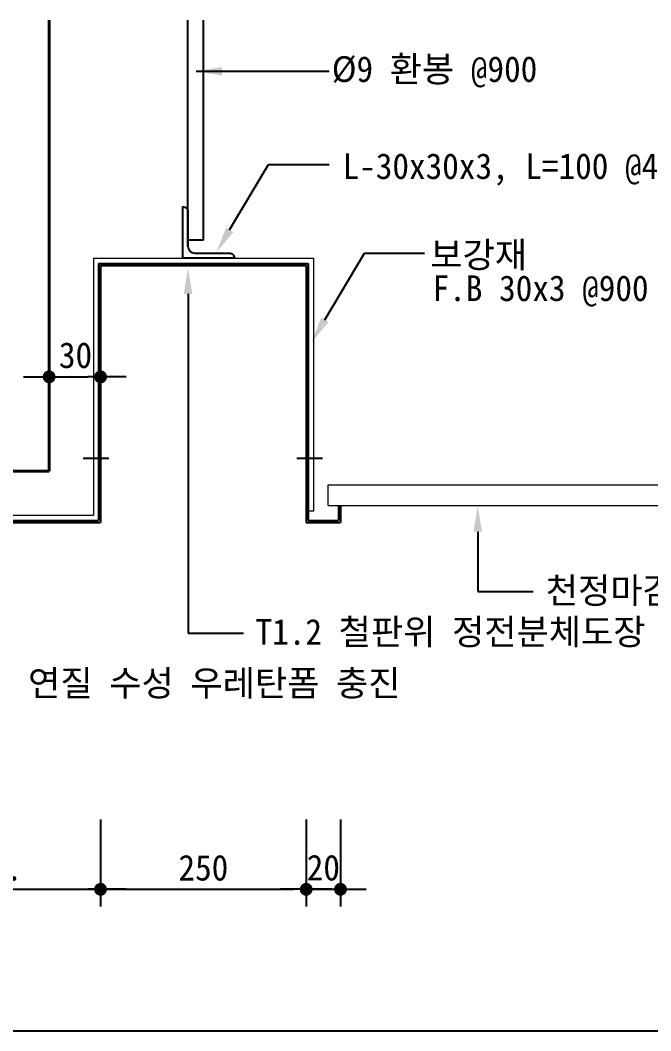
# Model space of a CAD drawing. Header units: millimetres. Extents: x 209 to 75467, y 6568 to 12199.
# Drawn here: x 4591 to 5327, y 6837 to 8016 of the extents above; entities that cross this region are included whole.
import ezdxf

# ---------------------------------------------------------------- set-up
doc = ezdxf.new("R2010")
doc.units = ezdxf.units.MM
doc.header["$MEASUREMENT"] = 0
doc.layers.get('0').update_dxf_attribs({"linetype": 'CONTINUOUS'})
for name, color, linetype, lineweight in [('A-CEXM-FINL', 6, 'CONTINUOUS', 20), ('A-CONC-LIN1', 2, 'CONTINUOUS', 40), ('A-DIMS', 7, 'CONTINUOUS', 25), ('A-ELEV-LIN2', 7, 'CONTINUOUS', 25), ('A-ELEV-LIN3', 8, 'CONTINUOUS', 18), ('A-MKXS-LEAD', 7, 'CONTINUOUS', 25), ('A-MKXS-TEXT1', 3, 'CONTINUOUS', 25), ('A-XXXX-STL', 3, 'CONTINUOUS', 25), ('A-XXXX-SYMB', 7, 'CONTINUOUS', 25)]:
    doc.layers.add(name, color=color, linetype=linetype, lineweight=lineweight)
doc.layers.add('TABL', color=7, linetype='CONTINUOUS')
doc.styles.add('HY울릉도L', font='H2GTRE.TTF')
doc.styles.add('돋움체', font='')
doc.styles.get('돋움체').set_extended_font_data('DotumChe')
doc.dimstyles.new('CDIM', dxfattribs={"dimtxt": 3, "dimasz": 1.5, "dimexe": 2, "dimexo": 1, "dimgap": 1, "dimtad": 1, "dimdec": 0, "dimrnd": 0.5, "dimzin": 0, "dimdsep": 32, "dimlunit": 6, "dimtxsty": 'HY울릉도L', "dimblk1": '_CIDOT', "dimblk2": '_CIDOT', "dimsah": 1, "dimcen": 5.5, "dimclrd": 2, "dimclre": 2, "dimclrt": 7, "dimadec": 0, "dimazin": 0, "dimtfac": 1, "dimtdec": 0, "dimtix": 1, "dimtmove": 2, "dimatfit": 1, "dimldrblk": '_CIDOT', "dimfxl": 1, "dimtolj": 1, "dimtzin": 0, "dimlwd": -1, "dimarcsym": 0})

# ---------------------------------------------------------------- blocks, each defined once
blk = doc.blocks.new('_CIDOT')
at = {"color": 0, "linetype": 'ByBlock'}
blk.add_line((2, 0), (-1, 0), dxfattribs=at)
at = {"color": 0, "linetype": 'ByBlock', "const_width": 0.5}
blk.add_lwpolyline([(-0.25, 0, 1), (0.25, 0, 1)], format="xyb", close=True, dxfattribs=at)
blk = doc.blocks.new('*D206')
at = {"layer": 'A-DIMS', "lineweight": -2, "transparency": 16777216}
for p, q in [((4684.829276367134, 7083.095619886362), (4684.829276367134, 6981.834925516456)), ((4924.829276367134, 7083.095619886362), (4924.829276367134, 6981.834925516456))]:
    blk.add_line(p, q, dxfattribs=at)
at = {"layer": 'A-DIMS', "transparency": 16777216}
blk.add_line((4699.829276367134, 7001.834925516456), (4909.829276367134, 7001.834925516456), dxfattribs=at)
at = {"layer": 'A-DIMS', "transparency": 16777216, "xscale": 15, "yscale": 15, "zscale": 15, "rotation": 180}
blk.add_blockref('_CIDOT', (4684.829276367134, 7001.834925516456), dxfattribs=at)
at = {"layer": 'A-DIMS', "transparency": 16777216, "xscale": 15, "yscale": 15, "zscale": 15}
blk.add_blockref('_CIDOT', (4924.829276367134, 7001.834925516456), dxfattribs=at)
at = {"layer": 'A-DIMS', "color": 3, "transparency": 16777216, "insert": (4804.829276367134, 7026.854898885297), "char_height": 30, "attachment_point": 5, "style": '돋움체'}
blk.add_mtext('\\A1;250', dxfattribs=at)
blk = doc.blocks.new('*D207')
at = {"layer": 'A-DIMS', "lineweight": -2, "transparency": 16777216}
for p, q in [((4924.829276367134, 7083.095619886362), (4924.829276367134, 6981.834925516456)), ((4964.829276367134, 7083.095619886362), (4964.829276367134, 6981.834925516456))]:
    blk.add_line(p, q, dxfattribs=at)
at = {"layer": 'A-DIMS', "transparency": 16777216}
for p, q in [((4909.829276367134, 7001.834925516456), (4894.829276367134, 7001.834925516456)), ((4924.829276367134, 7001.834925516456), (4964.829276367134, 7001.834925516456)), ((4979.829276367134, 7001.834925516456), (4994.829276367134, 7001.834925516456))]:
    blk.add_line(p, q, dxfattribs=at)
at = {"layer": 'A-DIMS', "transparency": 16777216, "xscale": 15, "yscale": 15, "zscale": 15}
blk.add_blockref('_CIDOT', (4924.829276367134, 7001.834925516456), dxfattribs=at)
at = {"layer": 'A-DIMS', "transparency": 16777216, "xscale": 15, "yscale": 15, "zscale": 15, "rotation": 180}
blk.add_blockref('_CIDOT', (4964.829276367134, 7001.834925516456), dxfattribs=at)
at = {"layer": 'A-DIMS', "color": 3, "transparency": 16777216, "insert": (4944.829276367134, 7026.928009291287), "char_height": 30, "attachment_point": 5, "style": '돋움체'}
blk.add_mtext('\\A1;20', dxfattribs=at)
blk = doc.blocks.new('*D208')
at = {"layer": 'A-DIMS', "lineweight": -2, "transparency": 16777216}
for p, q in [((4424.829276367134, 7083.095619886362), (4424.829276367134, 6981.834925516456)), ((4684.829276367134, 7083.095619886362), (4684.829276367134, 6981.834925516456))]:
    blk.add_line(p, q, dxfattribs=at)
at = {"layer": 'A-DIMS', "transparency": 16777216}
blk.add_line((4439.829276367134, 7001.834925516456), (4669.829276367134, 7001.834925516456), dxfattribs=at)
at = {"layer": 'A-DIMS', "transparency": 16777216, "xscale": 15, "yscale": 15, "zscale": 15, "rotation": 180}
blk.add_blockref('_CIDOT', (4424.829276367134, 7001.834925516456), dxfattribs=at)
at = {"layer": 'A-DIMS', "transparency": 16777216, "xscale": 15, "yscale": 15, "zscale": 15}
blk.add_blockref('_CIDOT', (4684.829276367134, 7001.834925516456), dxfattribs=at)
at = {"layer": 'A-DIMS', "color": 3, "transparency": 16777216, "insert": (4554.829276367134, 7026.854898885297), "char_height": 30, "attachment_point": 5, "style": '돋움체'}
blk.add_mtext('\\A1;VAR.', dxfattribs=at)
blk = doc.blocks.new('*D211')
at = {"layer": 'A-DIMS', "lineweight": -2, "transparency": 16777216}
for p, q in [((4624.829276367134, 7651.970688427215), (4624.829276367134, 7579.649064049123)), ((4684.829276367134, 7651.970688427215), (4684.829276367134, 7579.649064049123))]:
    blk.add_line(p, q, dxfattribs=at)
at = {"layer": 'A-DIMS', "transparency": 16777216}
blk.add_line((4639.829276367134, 7599.649064049123), (4669.829276367134, 7599.649064049123), dxfattribs=at)
at = {"layer": 'A-DIMS', "transparency": 16777216, "xscale": 15, "yscale": 15, "zscale": 15, "rotation": 180}
blk.add_blockref('_CIDOT', (4624.829276367134, 7599.649064049123), dxfattribs=at)
at = {"layer": 'A-DIMS', "transparency": 16777216, "xscale": 15, "yscale": 15, "zscale": 15}
blk.add_blockref('_CIDOT', (4684.829276367134, 7599.649064049123), dxfattribs=at)
at = {"layer": 'A-DIMS', "color": 3, "transparency": 16777216, "insert": (4655.616837835682, 7624.74214782391), "char_height": 30, "attachment_point": 5, "style": '돋움체'}
blk.add_mtext('\\A1;30', dxfattribs=at)

msp = doc.modelspace()

# ---------------------------------------------------------------- linework, layer by layer
at = {"layer": 'A-CEXM-FINL'}
for p, q in [((4950.486691019076, 7473.676649093277), (5374.403143890479, 7473.676649093277)), ((4950.486691019076, 7449.676649093277), (4950.486691019076, 7473.676649093277)), ((4950.486691019076, 7449.676649093277), (5374.403143890479, 7449.676649093277))]:
    msp.add_line(p, q, dxfattribs=at)
at = {"layer": 'A-CONC-LIN1'}
for p in [(4624.829276367134, 8015.696324499075), (4081.229276366925, 7489.676649093277)]:
    msp.add_line(p, (4624.829276367134, 7489.676649093277), dxfattribs=at)
at = {"layer": 'A-ELEV-LIN2'}
for p, q in [((4786.829276366901, 7752.276649093283), (4786.829276366901, 8015.696324499075)), ((4804.829276367134, 7759.478124687606), (4804.829276367105, 8015.696324499075))]:
    msp.add_line(p, q, dxfattribs=at)
msp.add_lwpolyline([(4786.829276366901, 7752.076649093286, 0.4142135623730951), (4794.829276367134, 7744.076649093286), (4835.029276367088, 7744.076649093286, -0.4142135623730951), (4840.829276367134, 7738.276649093268), (4840.829276367134, 7738.076649093286), (4780.829276367134, 7738.076649093286), (4780.829276367134, 7798.076649093286), (4781.029276367088, 7798.076649093286, -0.4142135623731616), (4786.829276366901, 7792.276649093283)], format="xyb", close=True, dxfattribs=at)
msp.add_lwpolyline([(4786.829276366901, 7759.478124687606), (4804.829276367134, 7759.478124687606)], dxfattribs=at)
at = {"layer": 'A-ELEV-LIN3'}
for p, q in [((4676.429276366995, 7738.076649093286), (4933.229276367041, 7738.076649093286)), ((4676.429276366995, 7738.076649093286), (4676.429276366995, 7438.276649093297)), ((4933.229276367041, 7738.076649093286), (4933.229276367041, 7442.956454998666)), ((4933.229276367041, 7442.956454998666), (4927.229276367041, 7442.956454998666)), ((4427.429276367198, 7438.276649093297), (4676.429276366995, 7438.276649093297))]:
    msp.add_line(p, q, dxfattribs=at)
at = {"layer": 'A-MKXS-LEAD'}
for p, q in [((4796.538007212672, 7956.119097548688), (4951.710377235242, 7956.119097548695)), ((4835.473454906532, 7770.977043217257), (4880.829826975634, 7847.345631886585)), ((4880.829826975634, 7847.345631886585), (4951.710377235358, 7847.345631886585)), ((4946.604842923451, 7666.199834507597), (4992.804094027248, 7743.987616982949)), ((4992.804094027306, 7743.987616982949), (5062.804094027306, 7743.987616982949)), ((4786.947753389002, 7696.46510524344), (4786.947753388944, 7300.48119556016)), ((5125.005482439927, 7418.932478967929), (5125.005482439869, 7349.198277212692)), ((5125.005482439869, 7349.198277212692), (5189.519379772581, 7349.198277212692)), ((4786.947753388944, 7300.48119556016), (4851.461650721656, 7300.48119556016))]:
    msp.add_line(p, q, dxfattribs=at)
for points in [[(4826.538007212614, 7961.119097548688), (4796.538007212672, 7956.119097548688), (4826.538007212672, 7951.119097548688)], [(4831.174490672463, 7773.530258154269), (4820.154165284403, 7745.183257813163), (4839.772419140543, 7768.423828280245)], [(4781.947753388944, 7696.465105243469), (4786.947753389002, 7726.465105243382), (4791.947753389002, 7696.465105243411)], [(4942.305878689382, 7668.753049444609), (4931.285553301321, 7640.406049103503), (4950.903807157461, 7663.646619570585)], [(5120.005482439869, 7418.932478967958), (5125.005482439927, 7448.93247896787), (5130.005482439927, 7418.932478967899)]]:
    msp.add_solid(points, dxfattribs=at)
at = {"layer": 'A-XXXX-STL'}
for p, q in [((4682.429276366995, 7732.076649093271), (4927.229276367041, 7732.076649093271)), ((4682.429276366995, 7732.076649093271), (4682.429276366936, 7432.276649093283)), ((4684.829276367134, 7729.676649093277), (4924.829276367134, 7729.676649093277)), ((4684.829276367134, 7729.676649093277), (4684.829276367134, 7429.676649093277)), ((4924.829276367134, 7729.676649093277), (4924.829276367134, 7429.676649093277)), ((4927.229276367041, 7732.076649093271), (4927.229276367041, 7432.076649093271)), ((4962.429276366995, 7449.676649093277), (4962.429276366995, 7432.076649093271)), ((4964.829276367134, 7449.676649093277), (4964.829276367134, 7429.676649093277)), ((4424.829276367134, 7429.676649093277), (4684.829276367134, 7429.676649093277)), ((4427.429276367169, 7432.276649093283), (4682.429276366995, 7432.276649093283)), ((4924.829276367134, 7429.676649093277), (4964.829276367134, 7429.676649093277)), ((4927.229276367041, 7432.076649093271), (4962.429276366995, 7432.076649093271)), ((4964.829276367134, 7432.076649093271), (4964.829276367134, 7438.076649093286)), ((4964.829276367134, 7432.076649093271), (4964.829276367134, 7429.676649093277))]:
    msp.add_line(p, q, dxfattribs=at)
at = {"layer": 'A-XXXX-SYMB'}
for p, q in [((4664.394610328061, 7504.676649093277), (4694.562990447201, 7504.676649093277)), ((4913.717104643394, 7504.676649093277), (4943.885484762533, 7504.676649093277))]:
    msp.add_line(p, q, dxfattribs=at)
at = {"layer": 'TABL'}
msp.add_line((208.9999998360872, 6836.809395534277), (7556.49999409914, 6836.80939553429), dxfattribs=at)

# ---------------------------------------------------------------- texts
at = {"layer": 'A-MKXS-TEXT1', "style": '돋움체'}
for s, p in [('Ø9 환봉 @900', (4954.7236034659, 7943.69346215105)), ('L-30x30x3, L=100 @450', (4967.247358380337, 7830.457567716045)), ('보강재', (5069.656796556475, 7727.116150596672)), ('F.B 30x3 @900', (5072.362168596635, 7688.080625375324)), ('천정마감재', (5204.425322656098, 7335.402470290455)), ('    T1.2 철판위 정전분체도장', (4788.178879791856, 7287.223433666861)), ('연질 수성 우레탄폼 충진', (4600.288512684885, 7227.405614569301))]:
    msp.add_text(s, height=30, dxfattribs=at).set_placement(p)

# ---------------------------------------------------------------- dimensions: what is measured, and where the dimension line sits
at = {"layer": 'A-DIMS'}
for base, p1, p2, text, picture, middle in [((4684.829276367134, 7599.649064049123), (4624.829276367134, 7661.970688427215), (4684.829276367134, 7661.970688427215), '30', '*D211', (4655.616837835682, 7624.74214782391)), ((4964.829276367134, 7001.834925516456), (4924.829276367134, 7093.095619886362), (4964.829276367134, 7093.095619886362), '20', '*D207', (4944.829276367134, 7026.928009291287))]:
    dim = msp.add_linear_dim(base=base, p1=p1, p2=p2, text=text, dimstyle='CDIM', override={"dimscale": 10, "dimtxsty": '돋움체', "dimclrd": 256, "dimclre": 256, "dimclrt": 3}, dxfattribs=at)
    dim.commit()
    dim.dimension.update_dxf_attribs({"geometry": picture, "text_midpoint": middle, "dimtype": 160})
for base, p1, p2, text, picture, middle in [((4684.829276367134, 7001.834925516456), (4424.829276367134, 7093.095619886362), (4684.829276367134, 7093.095619886362), 'VAR.', '*D208', (4554.829276367134, 7026.854898885297)), ((4924.829276367134, 7001.834925516456), (4684.829276367134, 7093.095619886362), (4924.829276367134, 7093.095619886362), '250', '*D206', (4804.829276367134, 7026.854898885297))]:
    dim = msp.add_linear_dim(base=base, p1=p1, p2=p2, text=text, dimstyle='CDIM', override={"dimscale": 10, "dimtxsty": '돋움체', "dimclrd": 256, "dimclre": 256, "dimclrt": 3}, dxfattribs=at)
    dim.commit()
    dim.dimension.update_dxf_attribs({"geometry": picture, "text_midpoint": middle})

doc.saveas('drawing.dxf')
